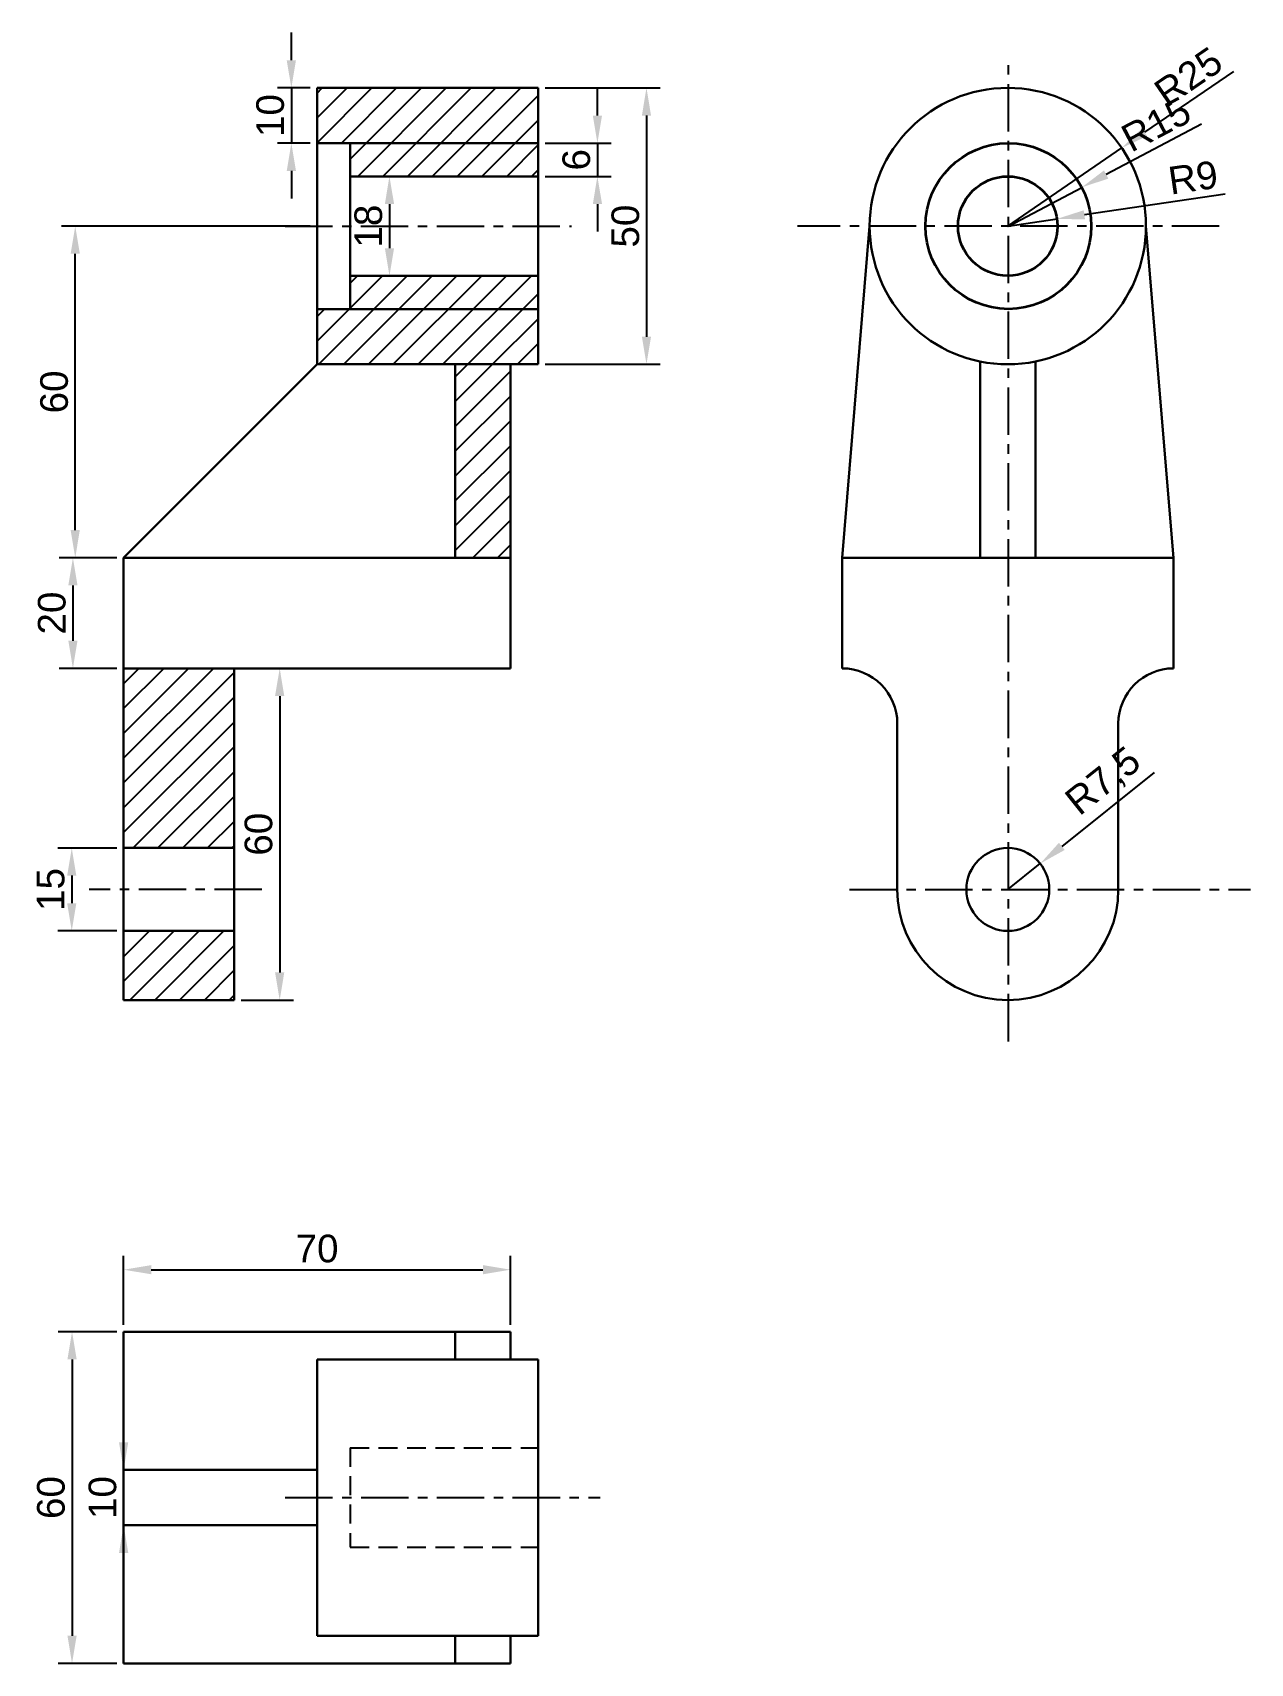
# Model space of a CAD drawing. Header units: millimetres. Extents: x 1659 to 1880, y 1422 to 1717.
import ezdxf

# ---------------------------------------------------------------- set-up
doc = ezdxf.new("R2010")
doc.units = ezdxf.units.MM
doc.header["$LTSCALE"] = 0.3
doc.linetypes.add('CENTER', pattern=[50.8, 31.75, -6.35, 6.35, -6.35])
doc.linetypes.add('DASHED', pattern=[19.05, 12.7, -6.35])
doc.styles.get("Standard").update_dxf_attribs({"font": 'arial.ttf'})
doc.dimstyles.new('ISO-25', dxfattribs={"dimscale": 2, "dimtxt": 2.5, "dimasz": 2.5, "dimexe": 1.25, "dimexo": 0.625, "dimtad": 1, "dimtxsty": 'Standard', "dimcen": 2.5, "dimadec": 0, "dimazin": 0, "dimtfac": 1, "dimtmove": 0, "dimatfit": 3, "dimfxl": 1, "dimarcsym": 0})

# ---------------------------------------------------------------- blocks, each defined once
blk = doc.blocks.new('*D1')
at = {"color": 0, "lineweight": -2, "ltscale": 0.9, "transparency": 16777216}
for p, q in [((1874.99, 1687.9), (1849.54, 1684.17)), ((1835.69, 1682.13), (1844.59, 1683.44))]:
    blk.add_line(p, q, dxfattribs=at)
at = {"color": 0, "ltscale": 0.9, "transparency": 16777216}
blk.add_solid([(1849.42, 1684.99), (1849.66, 1683.34), (1844.59, 1683.44)], dxfattribs=at)
at = {"layer": 'Defpoints', "color": 0, "ltscale": 0.9, "transparency": 16777216}
for p in [(1835.69, 1682.13), (1844.59, 1683.44)]:
    blk.add_point(p, dxfattribs=at)
at = {"color": 0, "ltscale": 0.9, "transparency": 16777216, "insert": (1869.21, 1690.9), "char_height": 5, "attachment_point": 5, "rotation": 8.3469}
blk.add_mtext('R9', dxfattribs=at)
blk = doc.blocks.new('*D2')
at = {"color": 0, "lineweight": -2, "ltscale": 0.9, "transparency": 16777216}
for p, q in [((1870.71, 1700.56), (1853.48, 1691.47)), ((1835.79, 1682.13), (1849.06, 1689.13))]:
    blk.add_line(p, q, dxfattribs=at)
at = {"color": 0, "ltscale": 0.9, "transparency": 16777216}
blk.add_solid([(1853.09, 1692.2), (1853.87, 1690.73), (1849.06, 1689.13)], dxfattribs=at)
at = {"layer": 'Defpoints', "color": 0, "ltscale": 0.9, "transparency": 16777216}
for p in [(1849.06, 1689.13), (1835.79, 1682.13)]:
    blk.add_point(p, dxfattribs=at)
at = {"color": 0, "ltscale": 0.9, "transparency": 16777216, "insert": (1862.53, 1700.54), "char_height": 5, "attachment_point": 5, "rotation": 27.8143}
blk.add_mtext('R15', dxfattribs=at)
blk = doc.blocks.new('*D3')
at = {"color": 0, "lineweight": -2, "ltscale": 0.9, "transparency": 16777216}
for p, q in [((1876.5, 1710.12), (1860.43, 1699.1)), ((1835.69, 1682.13), (1856.3, 1696.27))]:
    blk.add_line(p, q, dxfattribs=at)
at = {"color": 0, "ltscale": 0.9, "transparency": 16777216}
blk.add_solid([(1859.96, 1699.79), (1860.9, 1698.41), (1856.3, 1696.27)], dxfattribs=at)
at = {"layer": 'Defpoints', "color": 0, "ltscale": 0.9, "transparency": 16777216}
for p in [(1856.3, 1696.27), (1835.69, 1682.13)]:
    blk.add_point(p, dxfattribs=at)
at = {"color": 0, "ltscale": 0.9, "transparency": 16777216, "insert": (1868.37, 1709.16), "char_height": 5, "attachment_point": 5, "rotation": 34.4392}
blk.add_mtext('R25', dxfattribs=at)
blk = doc.blocks.new('*D4')
at = {"color": 0, "lineweight": -2, "ltscale": 0.9, "transparency": 16777216}
for p, q in [((1862.2, 1583.3), (1845.46, 1569.93)), ((1835.69, 1562.13), (1841.55, 1566.81))]:
    blk.add_line(p, q, dxfattribs=at)
at = {"color": 0, "ltscale": 0.9, "transparency": 16777216}
blk.add_solid([(1844.94, 1570.58), (1845.98, 1569.28), (1841.55, 1566.81)], dxfattribs=at)
at = {"layer": 'Defpoints', "color": 0, "ltscale": 0.9, "transparency": 16777216}
for p in [(1841.55, 1566.81), (1835.69, 1562.13)]:
    blk.add_point(p, dxfattribs=at)
at = {"color": 0, "ltscale": 0.9, "transparency": 16777216, "insert": (1853.13, 1581.49), "char_height": 5, "attachment_point": 5, "rotation": 38.6004}
blk.add_mtext('R7,5', dxfattribs=at)
blk = doc.blocks.new('*D5')
at = {"color": 0, "lineweight": -2, "ltscale": 0.9, "transparency": 16777216}
for p, q in [((1751.94, 1707.13), (1772.8, 1707.13)), ((1770.3, 1702.13), (1770.3, 1662.13)), ((1751.94, 1657.13), (1772.8, 1657.13))]:
    blk.add_line(p, q, dxfattribs=at)
at = {"color": 0, "ltscale": 0.9, "transparency": 16777216}
for points in [[(1769.47, 1702.13), (1771.13, 1702.13), (1770.3, 1707.13)], [(1769.47, 1662.13), (1771.13, 1662.13), (1770.3, 1657.13)]]:
    blk.add_solid(points, dxfattribs=at)
at = {"layer": 'Defpoints', "color": 0, "ltscale": 0.9, "transparency": 16777216}
for p in [(1750.69, 1707.13), (1750.69, 1657.13), (1770.3, 1657.13)]:
    blk.add_point(p, dxfattribs=at)
at = {"color": 0, "ltscale": 0.9, "transparency": 16777216, "insert": (1766.5, 1682.13), "char_height": 5, "attachment_point": 5, "rotation": 90}
blk.add_mtext('50', dxfattribs=at)
blk = doc.blocks.new('*D6')
at = {"color": 0, "lineweight": -2, "ltscale": 0.9, "transparency": 16777216}
for p, q in [((1761.42, 1702.13), (1761.42, 1707.13)), ((1751.94, 1697.13), (1763.92, 1697.13)), ((1761.42, 1697.13), (1761.42, 1691.13)), ((1751.94, 1691.13), (1763.92, 1691.13)), ((1761.42, 1686.13), (1761.42, 1681.13))]:
    blk.add_line(p, q, dxfattribs=at)
at = {"color": 0, "ltscale": 0.9, "transparency": 16777216}
for points in [[(1760.59, 1702.13), (1762.26, 1702.13), (1761.42, 1697.13)], [(1760.59, 1686.13), (1762.26, 1686.13), (1761.42, 1691.13)]]:
    blk.add_solid(points, dxfattribs=at)
at = {"layer": 'Defpoints', "color": 0, "ltscale": 0.9, "transparency": 16777216}
for p in [(1750.69, 1697.13), (1750.69, 1691.13), (1761.42, 1691.13)]:
    blk.add_point(p, dxfattribs=at)
at = {"color": 0, "ltscale": 0.9, "transparency": 16777216, "insert": (1757.62, 1694.13), "char_height": 5, "attachment_point": 5, "rotation": 90}
blk.add_mtext('6', dxfattribs=at)
blk = doc.blocks.new('*D7')
at = {"color": 0, "lineweight": -2, "ltscale": 0.9, "transparency": 16777216}
for p, q in [((1749.44, 1691.13), (1721.29, 1691.13)), ((1723.79, 1686.13), (1723.79, 1678.13)), ((1749.44, 1673.13), (1721.29, 1673.13))]:
    blk.add_line(p, q, dxfattribs=at)
at = {"color": 0, "ltscale": 0.9, "transparency": 16777216}
for points in [[(1722.96, 1686.13), (1724.63, 1686.13), (1723.79, 1691.13)], [(1722.96, 1678.13), (1724.63, 1678.13), (1723.79, 1673.13)]]:
    blk.add_solid(points, dxfattribs=at)
at = {"layer": 'Defpoints', "color": 0, "ltscale": 0.9, "transparency": 16777216}
for p in [(1750.69, 1691.13), (1723.79, 1673.13), (1750.69, 1673.13)]:
    blk.add_point(p, dxfattribs=at)
at = {"color": 0, "ltscale": 0.9, "transparency": 16777216, "insert": (1719.99, 1682.13), "char_height": 5, "attachment_point": 5, "rotation": 90}
blk.add_mtext('18', dxfattribs=at)
blk = doc.blocks.new('*D8')
at = {"color": 0, "lineweight": -2, "ltscale": 0.9, "transparency": 16777216}
for p, q in [((1706.04, 1712.13), (1706.04, 1717.13)), ((1709.44, 1707.13), (1703.54, 1707.13)), ((1706.04, 1707.13), (1706.04, 1697.13)), ((1709.44, 1697.13), (1703.54, 1697.13)), ((1706.04, 1692.13), (1706.04, 1687.13))]:
    blk.add_line(p, q, dxfattribs=at)
at = {"color": 0, "ltscale": 0.9, "transparency": 16777216}
for points in [[(1705.2, 1712.13), (1706.87, 1712.13), (1706.04, 1707.13)], [(1705.2, 1692.13), (1706.87, 1692.13), (1706.04, 1697.13)]]:
    blk.add_solid(points, dxfattribs=at)
at = {"layer": 'Defpoints', "color": 0, "ltscale": 0.9, "transparency": 16777216}
for p in [(1710.69, 1707.13), (1706.04, 1697.13), (1710.69, 1697.13)]:
    blk.add_point(p, dxfattribs=at)
at = {"color": 0, "ltscale": 0.9, "transparency": 16777216, "insert": (1702.23, 1702.13), "char_height": 5, "attachment_point": 5, "rotation": 90}
blk.add_mtext('10', dxfattribs=at)
blk = doc.blocks.new('*D9')
at = {"color": 0, "lineweight": -2, "ltscale": 0.9, "transparency": 16777216}
for p, q in [((1709.44, 1682.13), (1664.43, 1682.13)), ((1666.93, 1627.13), (1666.93, 1677.13)), ((1674.44, 1622.13), (1664.43, 1622.13))]:
    blk.add_line(p, q, dxfattribs=at)
at = {"color": 0, "ltscale": 0.9, "transparency": 16777216}
for points in [[(1666.1, 1677.13), (1667.76, 1677.13), (1666.93, 1682.13)], [(1666.1, 1627.13), (1667.76, 1627.13), (1666.93, 1622.13)]]:
    blk.add_solid(points, dxfattribs=at)
at = {"layer": 'Defpoints', "color": 0, "ltscale": 0.9, "transparency": 16777216}
for p in [(1666.93, 1682.13), (1710.69, 1682.13), (1675.69, 1622.13)]:
    blk.add_point(p, dxfattribs=at)
at = {"color": 0, "ltscale": 0.9, "transparency": 16777216, "insert": (1663.13, 1652.13), "char_height": 5, "attachment_point": 5, "rotation": 90}
blk.add_mtext('60', dxfattribs=at)
blk = doc.blocks.new('*D10')
at = {"color": 0, "lineweight": -2, "ltscale": 0.9, "transparency": 16777216}
for p, q in [((1674.44, 1622.13), (1664.01, 1622.13)), ((1666.51, 1617.13), (1666.51, 1607.13)), ((1674.44, 1602.13), (1664.01, 1602.13))]:
    blk.add_line(p, q, dxfattribs=at)
at = {"color": 0, "ltscale": 0.9, "transparency": 16777216}
for points in [[(1665.68, 1617.13), (1667.34, 1617.13), (1666.51, 1622.13)], [(1665.68, 1607.13), (1667.34, 1607.13), (1666.51, 1602.13)]]:
    blk.add_solid(points, dxfattribs=at)
at = {"layer": 'Defpoints', "color": 0, "ltscale": 0.9, "transparency": 16777216}
for p in [(1675.69, 1622.13), (1666.51, 1602.13), (1675.69, 1602.13)]:
    blk.add_point(p, dxfattribs=at)
at = {"color": 0, "ltscale": 0.9, "transparency": 16777216, "insert": (1662.71, 1612.13), "char_height": 5, "attachment_point": 5, "rotation": 90}
blk.add_mtext('20', dxfattribs=at)
blk = doc.blocks.new('*D11')
at = {"color": 0, "lineweight": -2, "ltscale": 0.9, "transparency": 16777216}
for p, q in [((1674.44, 1569.63), (1663.8, 1569.63)), ((1666.3, 1564.63), (1666.3, 1559.63)), ((1674.44, 1554.63), (1663.8, 1554.63))]:
    blk.add_line(p, q, dxfattribs=at)
at = {"color": 0, "ltscale": 0.9, "transparency": 16777216}
for points in [[(1665.47, 1564.63), (1667.13, 1564.63), (1666.3, 1569.63)], [(1665.47, 1559.63), (1667.13, 1559.63), (1666.3, 1554.63)]]:
    blk.add_solid(points, dxfattribs=at)
at = {"layer": 'Defpoints', "color": 0, "ltscale": 0.9, "transparency": 16777216}
for p in [(1675.69, 1569.63), (1666.3, 1554.63), (1675.69, 1554.63)]:
    blk.add_point(p, dxfattribs=at)
at = {"color": 0, "ltscale": 0.9, "transparency": 16777216, "insert": (1662.5, 1562.13), "char_height": 5, "attachment_point": 5, "rotation": 90}
blk.add_mtext('15', dxfattribs=at)
blk = doc.blocks.new('*D12')
at = {"color": 0, "lineweight": -2, "ltscale": 0.9, "transparency": 16777216}
for p, q in [((1696.94, 1602.13), (1706.43, 1602.13)), ((1703.93, 1597.13), (1703.93, 1547.13)), ((1696.94, 1542.13), (1706.43, 1542.13))]:
    blk.add_line(p, q, dxfattribs=at)
at = {"color": 0, "ltscale": 0.9, "transparency": 16777216}
for points in [[(1703.09, 1597.13), (1704.76, 1597.13), (1703.93, 1602.13)], [(1703.09, 1547.13), (1704.76, 1547.13), (1703.93, 1542.13)]]:
    blk.add_solid(points, dxfattribs=at)
at = {"layer": 'Defpoints', "color": 0, "ltscale": 0.9, "transparency": 16777216}
for p in [(1695.69, 1602.13), (1695.69, 1542.13), (1703.93, 1542.13)]:
    blk.add_point(p, dxfattribs=at)
at = {"color": 0, "ltscale": 0.9, "transparency": 16777216, "insert": (1700.12, 1572.13), "char_height": 5, "attachment_point": 5, "rotation": 90}
blk.add_mtext('60', dxfattribs=at)
blk = doc.blocks.new('*D13')
at = {"color": 0, "lineweight": -2, "ltscale": 0.9, "transparency": 16777216}
for p, q in [((1675.69, 1483.38), (1675.69, 1495.85)), ((1745.69, 1483.38), (1745.69, 1495.85)), ((1680.69, 1493.35), (1740.69, 1493.35))]:
    blk.add_line(p, q, dxfattribs=at)
at = {"color": 0, "ltscale": 0.9, "transparency": 16777216}
for points in [[(1680.69, 1494.18), (1680.69, 1492.52), (1675.69, 1493.35)], [(1740.69, 1494.18), (1740.69, 1492.52), (1745.69, 1493.35)]]:
    blk.add_solid(points, dxfattribs=at)
at = {"layer": 'Defpoints', "color": 0, "ltscale": 0.9, "transparency": 16777216}
for p in [(1745.69, 1493.35), (1675.69, 1482.13), (1745.69, 1482.13)]:
    blk.add_point(p, dxfattribs=at)
at = {"color": 0, "ltscale": 0.9, "transparency": 16777216, "insert": (1710.69, 1497.15), "char_height": 5, "attachment_point": 5}
blk.add_mtext('70', dxfattribs=at)
blk = doc.blocks.new('*D14')
at = {"color": 0, "lineweight": -2, "ltscale": 0.9, "transparency": 16777216}
for p, q in [((1675.69, 1462.13), (1675.69, 1467.13)), ((1675.69, 1457.13), (1675.69, 1447.13)), ((1676.94, 1457.13), (1678.19, 1457.13)), ((1676.94, 1447.13), (1678.19, 1447.13)), ((1675.69, 1442.13), (1675.69, 1437.13))]:
    blk.add_line(p, q, dxfattribs=at)
at = {"color": 0, "ltscale": 0.9, "transparency": 16777216}
for points in [[(1674.85, 1462.13), (1676.52, 1462.13), (1675.69, 1457.13)], [(1674.85, 1442.13), (1676.52, 1442.13), (1675.69, 1447.13)]]:
    blk.add_solid(points, dxfattribs=at)
at = {"layer": 'Defpoints', "color": 0, "ltscale": 0.9, "transparency": 16777216}
for p in [(1675.69, 1457.13), (1675.69, 1447.13), (1675.69, 1447.13)]:
    blk.add_point(p, dxfattribs=at)
at = {"color": 0, "ltscale": 0.9, "transparency": 16777216, "insert": (1671.88, 1452.13), "char_height": 5, "attachment_point": 5, "rotation": 90}
blk.add_mtext('10', dxfattribs=at)
blk = doc.blocks.new('*D15')
at = {"color": 0, "lineweight": -2, "ltscale": 0.9, "transparency": 16777216}
for p, q in [((1674.44, 1482.13), (1663.85, 1482.13)), ((1666.35, 1477.13), (1666.35, 1427.13)), ((1674.44, 1422.13), (1663.85, 1422.13))]:
    blk.add_line(p, q, dxfattribs=at)
at = {"color": 0, "ltscale": 0.9, "transparency": 16777216}
for points in [[(1665.52, 1477.13), (1667.19, 1477.13), (1666.35, 1482.13)], [(1665.52, 1427.13), (1667.19, 1427.13), (1666.35, 1422.13)]]:
    blk.add_solid(points, dxfattribs=at)
at = {"layer": 'Defpoints', "color": 0, "ltscale": 0.9, "transparency": 16777216}
for p in [(1675.69, 1482.13), (1666.35, 1422.13), (1675.69, 1422.13)]:
    blk.add_point(p, dxfattribs=at)
at = {"color": 0, "ltscale": 0.9, "transparency": 16777216, "insert": (1662.55, 1452.13), "char_height": 5, "attachment_point": 5, "rotation": 90}
blk.add_mtext('60', dxfattribs=at)

msp = doc.modelspace()

# ---------------------------------------------------------------- hatches: boundary and pattern name
at = {"ltscale": 0.9}
h = msp.add_hatch(dxfattribs=at)
h.set_pattern_fill('ANSI31', color=256)
h.paths.add_polyline_path([(1750.687, 1707.134), (1710.687, 1707.134), (1710.687, 1697.134), (1750.687, 1697.134)])
h.paths.add_polyline_path([(1750.687, 1697.134), (1716.687, 1697.134), (1716.687, 1691.134), (1750.687, 1691.134)])
h.paths.add_polyline_path([(1750.687, 1673.134), (1716.687, 1673.134), (1716.687, 1667.134), (1750.687, 1667.134)])
h.paths.add_polyline_path([(1750.687, 1667.134), (1716.687, 1667.134), (1710.687, 1667.134), (1710.687, 1657.134), (1750.687, 1657.134)])
h = msp.add_hatch(dxfattribs=at)
h.set_pattern_fill('ANSI31', color=256)
h.paths.add_polyline_path([(1745.687, 1657.134), (1735.687, 1657.134), (1735.687, 1622.134), (1745.687, 1622.134)])
at = {"linetype": 'CENTER', "ltscale": 0.9}
h = msp.add_hatch(dxfattribs=at)
h.set_pattern_fill('ANSI31', color=256)
h.paths.add_polyline_path([(1695.687, 1602.134), (1675.687, 1602.134), (1675.687, 1569.634), (1695.687, 1569.634)])
h.paths.add_polyline_path([(1695.687, 1554.634), (1675.687, 1554.634), (1675.687, 1542.134), (1695.687, 1542.134)])

# ---------------------------------------------------------------- linework, layer by layer
for p, q in [((1835.788, 1534.66), (1835.788, 1712.133)), ((1704.917, 1682.134), (1756.734, 1682.134)), ((1873.943, 1682.134), (1797.634, 1682.134)), ((1700.697, 1562.134), (1669.461, 1562.134)), ((1807.039, 1562.134), (1879.585, 1562.134)), ((1704.934, 1452.134), (1761.923, 1452.134))]:
    msp.add_line(p, q, dxfattribs=at)
at = {"lineweight": 30, "ltscale": 0.9}
for p, q in [((1750.687, 1707.134), (1710.687, 1707.134)), ((1710.687, 1707.134), (1710.687, 1657.134)), ((1750.687, 1657.134), (1750.687, 1707.134)), ((1750.687, 1697.134), (1710.687, 1697.134)), ((1716.687, 1697.134), (1716.687, 1667.134)), ((1750.687, 1691.134), (1716.687, 1691.134)), ((1805.687, 1622.134), (1810.687, 1682.134)), ((1865.687, 1622.134), (1860.687, 1682.134)), ((1675.687, 1622.134), (1710.687, 1657.134)), ((1830.687, 1622.134), (1830.687, 1657.639)), ((1840.687, 1622.134), (1840.687, 1657.639)), ((1805.687, 1622.134), (1805.687, 1602.134)), ((1865.687, 1622.134), (1805.687, 1622.134)), ((1865.687, 1602.134), (1865.687, 1622.134)), ((1675.687, 1542.134), (1675.687, 1602.134)), ((1695.687, 1602.134), (1695.687, 1542.134)), ((1815.687, 1562.134), (1815.687, 1592.134)), ((1855.687, 1562.134), (1855.687, 1592.134)), ((1695.687, 1569.634), (1675.687, 1569.634)), ((1695.687, 1554.634), (1675.687, 1554.634)), ((1695.687, 1542.134), (1675.687, 1542.134)), ((1675.687, 1482.134), (1745.687, 1482.134)), ((1675.687, 1422.134), (1675.687, 1482.134)), ((1735.687, 1482.134), (1735.687, 1477.134)), ((1745.687, 1482.134), (1745.687, 1477.134)), ((1710.687, 1477.134), (1745.687, 1477.134)), ((1710.687, 1457.134), (1710.687, 1477.134)), ((1745.687, 1477.134), (1750.687, 1477.134)), ((1750.687, 1477.134), (1750.687, 1427.134)), ((1675.687, 1457.134), (1710.687, 1457.134)), ((1710.687, 1457.134), (1710.687, 1447.134)), ((1675.687, 1447.134), (1710.687, 1447.134)), ((1710.687, 1447.134), (1710.687, 1427.134)), ((1745.687, 1427.134), (1710.687, 1427.134)), ((1735.687, 1427.134), (1735.687, 1422.134)), ((1745.687, 1427.134), (1750.687, 1427.134)), ((1745.687, 1427.134), (1745.687, 1422.134)), ((1745.687, 1422.134), (1675.687, 1422.134))]:
    msp.add_line(p, q, dxfattribs=at)
at = {"lineweight": 30}
for p, q in [((1716.687, 1673.134), (1750.687, 1673.134)), ((1710.687, 1667.134), (1750.687, 1667.134)), ((1710.687, 1657.134), (1750.687, 1657.134)), ((1735.687, 1622.134), (1735.687, 1657.134)), ((1745.687, 1622.134), (1745.687, 1657.134)), ((1745.687, 1622.134), (1675.687, 1622.134)), ((1675.687, 1622.134), (1675.687, 1602.134)), ((1745.687, 1602.134), (1745.687, 1622.134)), ((1675.687, 1602.134), (1745.687, 1602.134))]:
    msp.add_line(p, q, dxfattribs=at)
at = {"linetype": 'DASHED', "ltscale": 0.9}
for p, q in [((1716.687, 1461.134), (1750.687, 1461.134)), ((1716.687, 1461.134), (1716.687, 1443.134)), ((1716.687, 1443.134), (1750.687, 1443.134))]:
    msp.add_line(p, q, dxfattribs=at)
at = {"lineweight": 30, "ltscale": 0.9}
for centre, radius in [((1835.687, 1682.134), 25), ((1835.687, 1562.134), 7.5)]:
    msp.add_circle(centre, radius, dxfattribs=at)
at = {"lineweight": 35, "ltscale": 0.9}
for centre, radius in [((1835.788, 1682.134), 15), ((1835.687, 1682.134), 9)]:
    msp.add_circle(centre, radius, dxfattribs=at)
at = {"lineweight": 30, "ltscale": 0.9}
for centre, radius, start, end in [((1805.687, 1592.134), 10, 0, 90), ((1865.687, 1592.134), 10, 90, 180), ((1835.687, 1562.134), 20, 180, 0)]:
    msp.add_arc(centre, radius, start, end, dxfattribs=at)

# ---------------------------------------------------------------- dimensions: what is measured, and where the dimension line sits
at = {"ltscale": 0.9}
for base, p1, p2, picture, middle in [((1706.037, 1697.134), (1710.687, 1707.134), (1710.687, 1697.134), '*D8', (1702.234, 1702.134)), ((1666.929, 1682.134), (1675.687, 1622.134), (1710.687, 1682.134), '*D9', (1663.126, 1652.134)), ((1666.511, 1602.134), (1675.687, 1622.134), (1675.687, 1602.134), '*D10', (1662.708, 1612.134)), ((1703.927, 1542.134), (1695.687, 1602.134), (1695.687, 1542.134), '*D12', (1700.125, 1572.134)), ((1666.299, 1554.634), (1675.687, 1569.634), (1675.687, 1554.634), '*D11', (1662.496, 1562.134)), ((1666.354, 1422.134), (1675.687, 1482.134), (1675.687, 1422.134), '*D15', (1662.551, 1452.134)), ((1675.687, 1447.134), (1675.687, 1457.134), (1675.687, 1447.134), '*D14', (1671.884, 1452.134))]:
    dim = msp.add_linear_dim(base=base, p1=p1, p2=p2, angle=90, dimstyle='ISO-25', dxfattribs=at)
    dim.commit()
    dim.dimension.update_dxf_attribs({"geometry": picture, "text_midpoint": middle})
for center, mpoint, picture, middle in [((1835.687, 1682.134), (1856.305, 1696.272), '*D3', (1868.374, 1709.16)), ((1835.788, 1682.134), (1849.055, 1689.133), '*D2', (1862.531, 1700.542)), ((1835.687, 1562.134), (1841.548, 1566.813), '*D4', (1853.133, 1581.493))]:
    dim = msp.add_radius_dim(center=center, mpoint=mpoint, dimstyle='ISO-25', dxfattribs=at)
    dim.commit()
    dim.dimension.update_dxf_attribs({"geometry": picture, "text_midpoint": middle})
for base, p1, p2, picture, middle in [((1770.301, 1657.134), (1750.687, 1707.134), (1750.687, 1657.134), '*D5', (1770.301, 1682.134)), ((1761.423, 1691.134), (1750.687, 1697.134), (1750.687, 1691.134), '*D6', (1761.423, 1694.134)), ((1723.794, 1673.134), (1750.687, 1691.134), (1750.687, 1673.134), '*D7', (1723.794, 1682.134))]:
    dim = msp.add_linear_dim(base=base, p1=p1, p2=p2, angle=90, dimstyle='ISO-25', dxfattribs=at)
    dim.commit()
    dim.dimension.update_dxf_attribs({"geometry": picture, "text_midpoint": middle, "dimtype": 160})
dim = msp.add_radius_dim(center=(1835.687, 1682.134), mpoint=(1844.591, 1683.44), dimstyle='ISO-25', dxfattribs=at)
dim.commit()
dim.dimension.update_dxf_attribs({"geometry": '*D1', "text_midpoint": (1869.759, 1687.133), "dimtype": 164})
dim = msp.add_linear_dim(base=(1745.687, 1493.35), p1=(1675.687, 1482.134), p2=(1745.687, 1482.134), dimstyle='ISO-25', dxfattribs=at)
dim.commit()
dim.dimension.update_dxf_attribs({"geometry": '*D13', "text_midpoint": (1710.687, 1497.152)})

doc.saveas('drawing.dxf')
